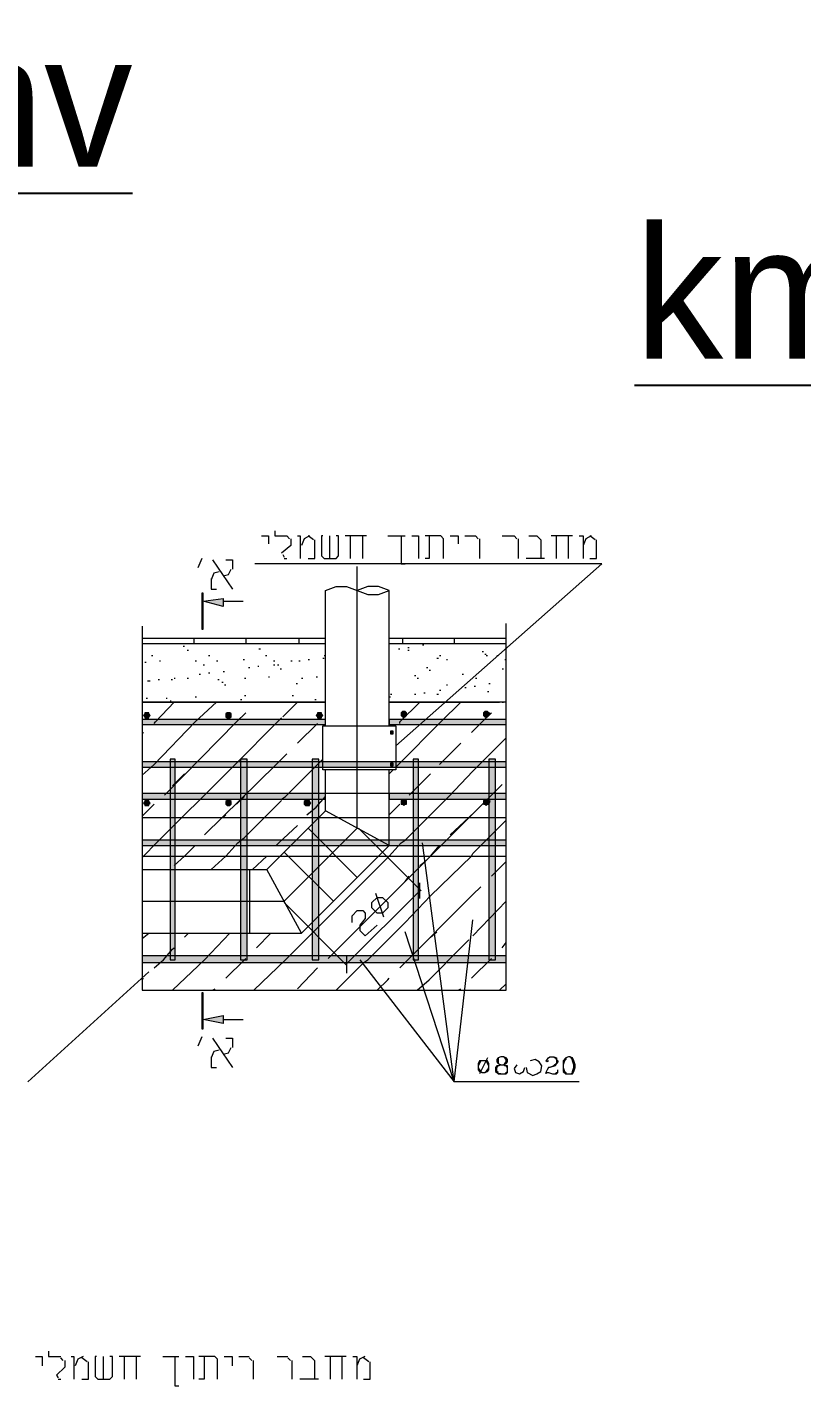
# Model space of a CAD drawing. Header units: centimetres. Extents: x -13594 to 4017, y -3206 to 1780.
# Drawn here: x -4783 to -4063, y 463 to 1725 of the extents above; entities that cross this region are included whole.
import ezdxf

# ---------------------------------------------------------------- set-up
doc = ezdxf.new("R2010")
doc.units = ezdxf.units.CM
doc.styles.add('MIRYM', font='MIRYM', dxfattribs={"height": 25})

msp = doc.modelspace()

# ---------------------------------------------------------------- hatches: boundary and pattern name
at = {"linetype": 'Continuous', "lineweight": 5}
for points in [[(-4620.6, 1165.9), (-4619.4, 1165.9), (-4619.4, 1199.2), (-4620.6, 1199.2)], [(-4668.7, 1085.7), (-4670, 1087), (-4670, 1088.2), (-4673.7, 1088.2), (-4673.7, 1087), (-4674.9, 1085.7), (-4673.7, 1084.5), (-4673.7, 1083.3), (-4670, 1083.3), (-4670, 1084.5)], [(-4593.5, 1084.5), (-4593.5, 1087), (-4594.7, 1088.2), (-4597.2, 1088.2), (-4598.4, 1087), (-4598.4, 1084.5), (-4597.2, 1083.3), (-4594.7, 1083.3)], [(-4508.4, 1085.7), (-4509.6, 1087), (-4509.6, 1088.2), (-4513.3, 1088.2), (-4513.3, 1087), (-4514.5, 1085.7), (-4513.3, 1084.5), (-4513.3, 1083.3), (-4509.6, 1083.3), (-4509.6, 1084.5)], [(-4430.6, 1085.7), (-4430.6, 1088.2), (-4431.9, 1089.4), (-4434.3, 1089.4), (-4435.6, 1088.2), (-4435.6, 1085.7), (-4434.3, 1084.5), (-4431.9, 1084.5)], [(-4352.9, 1087), (-4355.4, 1089.4), (-4357.9, 1089.4), (-4359.1, 1088.2), (-4359.1, 1085.7), (-4357.9, 1084.5), (-4355.4, 1084.5)], [(-4676.1, 1082), (-4676.1, 1077.1), (-4505.9, 1077.1), (-4505.9, 1082)], [(-4446.7, 1082), (-4446.7, 1077.1), (-4338.1, 1077.1), (-4338.1, 1082)], [(-4443, 1068.5), (-4443, 1070.9), (-4445.4, 1070.9), (-4445.4, 1068.5)], [(-4676.1, 1042.6), (-4676.1, 1037.6), (-4338.1, 1037.6), (-4338.1, 1042.6)], [(-4650.2, 858.8), (-4645.3, 858.8), (-4645.3, 1045), (-4650.2, 1045)], [(-4584.8, 858.8), (-4578.7, 858.8), (-4578.7, 1045), (-4584.8, 1045)], [(-4518.2, 858.8), (-4512.1, 858.8), (-4512.1, 1045), (-4518.2, 1045)], [(-4443, 1038.9), (-4443, 1041.3), (-4445.4, 1041.3), (-4445.4, 1038.9)], [(-4424.5, 858.8), (-4419.5, 858.8), (-4419.5, 1045), (-4424.5, 1045)], [(-4354.2, 858.8), (-4348, 858.8), (-4348, 1045), (-4354.2, 1045)], [(-4676.1, 1013), (-4676.1, 1008), (-4505.9, 1008), (-4505.9, 1013)], [(-4446.7, 1013), (-4446.7, 1008), (-4338.1, 1008), (-4338.1, 1013)], [(-4668.7, 1004.3), (-4670, 1005.6), (-4670, 1006.8), (-4673.7, 1006.8), (-4673.7, 1005.6), (-4674.9, 1004.3), (-4673.7, 1003.1), (-4673.7, 1001.9), (-4670, 1001.9), (-4670, 1003.1)], [(-4593.5, 1003.1), (-4593.5, 1005.6), (-4594.7, 1006.8), (-4597.2, 1006.8), (-4598.4, 1005.6), (-4598.4, 1003.1), (-4597.2, 1001.9), (-4594.7, 1001.9)], [(-4519.5, 1004.3), (-4520.7, 1005.6), (-4520.7, 1006.8), (-4524.4, 1006.8), (-4525.6, 1005.6), (-4525.6, 1003.1), (-4524.4, 1001.9), (-4520.7, 1001.9), (-4520.7, 1003.1)], [(-4430.6, 1003.1), (-4430.6, 1006.8), (-4431.9, 1006.8), (-4433.1, 1008), (-4434.3, 1006.8), (-4435.6, 1006.8), (-4435.6, 1003.1), (-4434.3, 1003.1), (-4433.1, 1001.9), (-4431.9, 1003.1)], [(-4352.9, 1005.6), (-4354.2, 1006.8), (-4355.4, 1006.8), (-4356.6, 1008), (-4357.9, 1006.8), (-4359.1, 1006.8), (-4359.1, 1003.1), (-4357.9, 1003.1), (-4356.6, 1001.9), (-4355.4, 1003.1), (-4354.2, 1003.1)], [(-4676.1, 969.8), (-4676.1, 964.8), (-4338.1, 964.8), (-4338.1, 969.8)], [(-4676.1, 862.5), (-4676.1, 856.3), (-4338.1, 856.3), (-4338.1, 862.5)], [(-4619.4, 827.9), (-4620.6, 827.9), (-4620.6, 794.6), (-4619.4, 794.6)]]:
    msp.add_hatch(color=7, dxfattribs=at).paths.add_polyline_path(points)

# ---------------------------------------------------------------- linework, layer by layer
at = {"color": 7, "linetype": 'Continuous', "lineweight": 5}
for points in [[(-4565.1, 1252.3), (-4558.9, 1252.3), (-4558.9, 1244.9)], [(-4552.8, 1257.2), (-4552.8, 1252.3), (-4541.7, 1252.3), (-4539.2, 1249.8)], [(-4538, 1249.8), (-4538, 1243.6), (-4546.6, 1236.2)], [(-4531.8, 1252.3), (-4529.3, 1252.3), (-4529.3, 1231.3)], [(-4520.7, 1252.3), (-4525.6, 1249.8), (-4528.1, 1243.6)], [(-4517, 1248.6), (-4521.9, 1252.3)], [(-4508.4, 1252.3), (-4509.6, 1252.3), (-4509.6, 1233.8), (-4507.1, 1231.3), (-4496, 1231.3), (-4493.6, 1233.8), (-4493.6, 1252.3), (-4496, 1252.3)], [(-4502.2, 1252.3), (-4502.2, 1231.3)], [(-4467.6, 1252.3), (-4487.4, 1252.3)], [(-4482.5, 1231.3), (-4482.5, 1252.3)], [(-4471.3, 1231.3), (-4471.3, 1252.3)], [(-4447.9, 1252.3), (-4431.9, 1252.3)], [(-4435.6, 1252.3), (-4435.6, 1226.4), (-4431.9, 1226.4)], [(-4425.7, 1252.3), (-4419.5, 1252.3), (-4419.5, 1231.3)], [(-4409.7, 1252.3), (-4409.7, 1231.3), (-4413.4, 1231.3)], [(-4396.1, 1231.3), (-4396.1, 1249.8), (-4398.6, 1252.3), (-4413.4, 1252.3)], [(-4389.9, 1252.3), (-4382.5, 1252.3), (-4382.5, 1244.9)], [(-4376.4, 1252.3), (-4366.5, 1252.3), (-4364, 1249.8)], [(-4362.8, 1249.8), (-4362.8, 1231.3)], [(-4341.8, 1252.3), (-4330.7, 1252.3), (-4328.2, 1249.8)], [(-4327, 1249.8), (-4327, 1231.3)], [(-4317.1, 1252.3), (-4309.7, 1252.3), (-4306, 1248.6), (-4306, 1231.3)], [(-4276.4, 1252.3), (-4296.2, 1252.3)], [(-4291.2, 1231.3), (-4291.2, 1252.3)], [(-4280.1, 1231.3), (-4280.1, 1252.3)], [(-4270.3, 1252.3), (-4266.6, 1252.3), (-4266.6, 1231.3)], [(-4259.2, 1252.3), (-4264.1, 1249.8), (-4266.6, 1243.6)], [(-4255.5, 1248.6), (-4260.4, 1252.3)], [(-4521.9, 1231.3), (-4515.8, 1231.3), (-4515.8, 1248.6)], [(-4260.4, 1231.3), (-4254.2, 1231.3), (-4254.2, 1248.6)], [(-4620.6, 1231.3), (-4624.3, 1222.7)], [(-4610.8, 1230.1), (-4592.2, 1202.9)], [(-4598.4, 1230.1), (-4592.2, 1230.1), (-4592.2, 1221.4)], [(-4440.5, 1057.4), (-4249.3, 1226.4), (-4571.3, 1226.4)], [(-4545.4, 1235), (-4544.1, 1232.5)], [(-4544.1, 1231.3), (-4541.7, 1231.3)], [(-4302.3, 1231.3), (-4319.6, 1231.3)], [(-4676.1, 913), (-4544.1, 913), (-4476.3, 980.9), (-4476.3, 1223.9)], [(-4604.6, 1219), (-4609.5, 1217.7), (-4612, 1211.6)], [(-4612, 1212.8), (-4612, 1202.9), (-4607.1, 1202.9)], [(-4600.9, 1215.3), (-4595.9, 1216.5), (-4593.5, 1221.4)], [(-4505.9, 1075.9), (-4505.9, 1201.7), (-4496, 1205.4), (-4486.2, 1205.4), (-4476.3, 1201.7)], [(-4446.7, 1075.9), (-4446.7, 1201.7), (-4456.5, 1205.4), (-4466.4, 1205.4), (-4476.3, 1201.7), (-4466.4, 1198), (-4456.5, 1198), (-4446.7, 1201.7)], [(-4600.9, 1191.8), (-4582.4, 1191.8)], [(-4676.1, 1168.4), (-4676.1, 830.4), (-4338.1, 830.4), (-4338.1, 1170.9)], [(-4676.1, 1157.3), (-4505.9, 1157.3)], [(-4676.1, 1152.4), (-4505.9, 1152.4)], [(-4637.9, 1149.9), (-4636.7, 1149.9)], [(-4628, 1157.3), (-4628, 1152.4)], [(-4579.9, 1157.3), (-4579.9, 1152.4)], [(-4530.6, 1157.3), (-4530.6, 1152.4)], [(-4446.7, 1157.3), (-4338.1, 1157.3)], [(-4446.7, 1152.4), (-4338.1, 1152.4)], [(-4434.3, 1157.3), (-4434.3, 1152.4)], [(-4429.4, 1148.7), (-4428.2, 1148.7)], [(-4415.8, 1151.1), (-4414.6, 1151.1)], [(-4386.2, 1157.3), (-4386.2, 1152.4)], [(-4667.5, 1141.3), (-4666.3, 1141.3)], [(-4660.1, 1136.3), (-4658.9, 1136.3)], [(-4634.2, 1146.2), (-4633, 1146.2)], [(-4626.8, 1136.3), (-4625.6, 1136.3)], [(-4614.5, 1141.3), (-4613.2, 1141.3)], [(-4607.1, 1136.3), (-4605.8, 1136.3)], [(-4582.4, 1137.6), (-4581.1, 1137.6)], [(-4567.6, 1147.4), (-4566.3, 1147.4)], [(-4561.4, 1141.3), (-4560.2, 1141.3)], [(-4554, 1136.3), (-4552.8, 1136.3)], [(-4538, 1136.3), (-4536.7, 1136.3)], [(-4530.6, 1136.3), (-4529.3, 1136.3)], [(-4521.9, 1137.6), (-4520.7, 1137.6)], [(-4508.4, 1138.8), (-4507.1, 1138.8)], [(-4507.1, 1141.3), (-4505.9, 1141.3)], [(-4438, 1147.4), (-4436.8, 1147.4)], [(-4429.4, 1146.2), (-4428.2, 1146.2)], [(-4402.3, 1138.8), (-4401, 1138.8)], [(-4399.8, 1141.3), (-4398.6, 1141.3)], [(-4393.6, 1137.6), (-4392.4, 1137.6)], [(-4360.3, 1145), (-4359.1, 1145)], [(-4357.9, 1142.5), (-4356.6, 1142.5)], [(-4356.6, 1141.3), (-4355.4, 1141.3)], [(-4346.8, 1141.3), (-4345.5, 1141.3)], [(-4339.3, 1137.6), (-4338.1, 1137.6)], [(-4673.7, 1135.1), (-4672.4, 1135.1)], [(-4623.1, 1124), (-4621.9, 1124)], [(-4619.4, 1132.6), (-4618.2, 1132.6)], [(-4614.5, 1125.2), (-4613.2, 1125.2)], [(-4600.9, 1126.5), (-4599.6, 1126.5)], [(-4577.4, 1130.2), (-4576.2, 1130.2)], [(-4568.8, 1131.4), (-4567.6, 1131.4)], [(-4554, 1132.6), (-4552.8, 1132.6)], [(-4550.3, 1132.6), (-4549.1, 1132.6)], [(-4547.8, 1128.9), (-4546.6, 1128.9)], [(-4412.1, 1130.2), (-4410.9, 1130.2)], [(-4409.7, 1127.7), (-4408.4, 1127.7)], [(-4378.8, 1124), (-4377.6, 1124)], [(-4341.8, 1128.9), (-4340.6, 1128.9)], [(-4671.2, 1117.8), (-4670, 1117.8), (-4668.7, 1117.8)], [(-4661.3, 1119.1), (-4660.1, 1119.1)], [(-4649, 1119.1), (-4647.8, 1119.1)], [(-4646.5, 1120.3), (-4645.3, 1120.3)], [(-4634.2, 1120.3), (-4633, 1120.3)], [(-4605.8, 1119.1), (-4604.6, 1119.1)], [(-4602.1, 1116.6), (-4600.9, 1116.6)], [(-4599.6, 1114.1), (-4598.4, 1114.1)], [(-4581.1, 1120.3), (-4579.9, 1120.3)], [(-4558.9, 1121.5), (-4557.7, 1121.5)], [(-4533, 1115.4), (-4531.8, 1115.4)], [(-4528.1, 1120.3), (-4526.9, 1120.3)], [(-4514.5, 1121.5), (-4513.3, 1121.5)], [(-4423.2, 1122.8), (-4422, 1122.8)], [(-4420.8, 1120.3), (-4419.5, 1120.3)], [(-4393.6, 1114.1), (-4392.4, 1114.1)], [(-4376.4, 1111.6), (-4375.1, 1111.6)], [(-4367.7, 1112.9), (-4366.5, 1112.9)], [(-4366.5, 1120.3), (-4365.3, 1120.3)], [(-4354.2, 1115.4), (-4352.9, 1115.4)], [(-4676.1, 1030.2), (-4665, 1040.1), (-4626.8, 1079.6), (-4607.1, 1098.1)], [(-4672.4, 1101.8), (-4671.2, 1101.8)], [(-4665, 1078.3), (-4663.8, 1079.6), (-4646.5, 1098.1)], [(-4653.9, 1101.8), (-4652.7, 1101.8)], [(-4650.2, 1099.3), (-4649, 1099.3)], [(-4626.8, 1103), (-4625.6, 1103)], [(-4584.8, 1100.5), (-4583.6, 1100.5)], [(-4581.1, 1104.2), (-4579.9, 1104.2)], [(-4570, 1098.1), (-4568.8, 1098.1)], [(-4545.4, 1084.5), (-4531.8, 1098.1)], [(-4536.7, 1104.2), (-4535.5, 1104.2)], [(-4515.8, 1100.5), (-4514.5, 1100.5)], [(-4446.7, 1103), (-4445.4, 1103)], [(-4338.1, 1098.1), (-4446.7, 1098.1), (-4344.3, 1098.1)], [(-4445.4, 1105.5), (-4444.2, 1105.5)], [(-4445.4, 1098.1), (-4444.2, 1098.1)], [(-4440.5, 1098.1), (-4439.3, 1098.1)], [(-4440.5, 1037.6), (-4438, 1040.1), (-4398.6, 1079.6), (-4380.1, 1098.1)], [(-4436.8, 1078.3), (-4436.8, 1079.6), (-4418.3, 1098.1)], [(-4423.2, 1105.5), (-4422, 1105.5)], [(-4414.6, 1106.7), (-4413.4, 1106.7)], [(-4402.3, 1105.5), (-4401, 1105.5)], [(-4399.8, 1109.2), (-4398.6, 1109.2)], [(-4386.2, 1098.1), (-4385, 1098.1)], [(-4355.4, 1107.9), (-4354.2, 1107.9)], [(-4341.8, 1098.1), (-4340.6, 1098.1)], [(-4588.5, 1079.6), (-4579.9, 1088.2)], [(-4370.2, 1069.7), (-4360.3, 1079.6), (-4351.7, 1088.2)], [(-4676.1, 953.7), (-4674.9, 955), (-4662.6, 967.3), (-4647.8, 982.1), (-4639.1, 990.8), (-4619.4, 1010.5), (-4589.8, 1040.1), (-4550.3, 1079.6), (-4546.6, 1083.3)], [(-4655.2, 1011.7), (-4588.5, 1079.6)], [(-4531.8, 1059.8), (-4513.3, 1078.3)], [(-4676.1, 1068.5), (-4674.9, 1069.7)], [(-4572.5, 830.4), (-4542.9, 858.8), (-4514.5, 887.1), (-4446.7, 955), (-4435.6, 967.3), (-4431.9, 969.8), (-4410.9, 990.8), (-4391.2, 1010.5), (-4369, 1033.9), (-4338.1, 1064.8)], [(-4551.5, 1040.1), (-4541.7, 1050)], [(-4399.8, 1040.1), (-4380.1, 1059.8)], [(-4676.1, 942.6), (-4560.2, 942.6), (-4505.9, 996.9), (-4505.9, 1035.2)], [(-4676.1, 883.4), (-4528.1, 883.4), (-4446.7, 964.8), (-4446.7, 1035.2)], [(-4618.2, 974.7), (-4551.5, 1040.1)], [(-4546.6, 1008), (-4542.9, 1010.5), (-4514.5, 1038.9), (-4513.3, 1040.1), (-4508.4, 1045)], [(-4446.7, 1031.5), (-4443, 1035.2)], [(-4647.8, 1020.4), (-4636.7, 1031.5)], [(-4428.2, 1011.7), (-4408.4, 1031.5)], [(-4588.5, 1003.1), (-4581.1, 1010.5)], [(-4523.2, 993.2), (-4514.5, 1000.6), (-4505.9, 1010.5)], [(-4446.7, 1013), (-4505.9, 1013)], [(-4503.4, 860), (-4352.9, 1010.5)], [(-4352.9, 1010.5), (-4341.8, 1021.6)], [(-4676.1, 992), (-4665, 1003.1)], [(-4612, 942.6), (-4598.4, 955), (-4587.3, 967.3), (-4581.1, 972.2), (-4562.6, 990.8), (-4546.6, 1006.8)], [(-4446.7, 964.8), (-4505.9, 996.9)], [(-4446.7, 993.2), (-4436.8, 1003.1)], [(-4676.1, 990.8), (-4338.1, 990.8)], [(-4600.9, 990.8), (-4598.4, 993.2)], [(-4496, 830.4), (-4470.1, 856.3), (-4466.4, 858.8), (-4431.9, 893.3), (-4408.4, 918), (-4370.2, 955), (-4369, 957.4), (-4359.1, 967.3), (-4338.1, 988.3)], [(-4389.9, 974.7), (-4372.7, 990.8), (-4370.2, 993.2)], [(-4551.5, 964.8), (-4549.1, 967.3), (-4531.8, 983.4)], [(-4521.9, 980.9), (-4476.3, 935.2)], [(-4475.1, 980.9), (-4417.1, 922.9)], [(-4646.5, 946.3), (-4636.7, 955), (-4626.8, 964.8)], [(-4418.3, 946.3), (-4413.4, 950), (-4408.4, 955), (-4399.8, 964.8)], [(-4386.2, 745.3), (-4415.8, 967.3)], [(-4676.1, 955), (-4338.1, 955)], [(-4573.7, 942.6), (-4560.2, 955)], [(-4544.1, 958.7), (-4498.5, 913)], [(-4351.7, 936.5), (-4338.1, 950)], [(-4576.2, 883.4), (-4576.2, 942.6)], [(-4528.1, 883.4), (-4560.2, 942.6)], [(-4431.9, 931.5), (-4428.2, 936.5)], [(-4486.2, 855), (-4418.3, 922.9)], [(-4418.3, 915.5), (-4418.3, 930.3)], [(-4369, 919.2), (-4361.6, 926.6)], [(-4544.1, 911.8), (-4486.2, 853.8)], [(-4451.6, 898.2), (-4459, 920.4)], [(-4436.8, 851.3), (-4369, 919.2)], [(-4369, 881), (-4338.1, 913)], [(-4481.2, 893.3), (-4481.2, 899.5), (-4476.3, 904.4), (-4471.3, 904.4), (-4468.9, 901.9), (-4468.9, 897), (-4473.8, 890.8), (-4473.8, 885.9), (-4468.9, 881), (-4457.8, 890.8)], [(-4676.1, 878.5), (-4670, 883.4)], [(-4647.8, 830.4), (-4618.2, 858.8), (-4594.7, 883.4)], [(-4636.7, 879.7), (-4633, 883.4)], [(-4570, 869.9), (-4556.5, 883.4)], [(-4473.8, 858.8), (-4386.2, 745.3), (-4369, 895.8)], [(-4270.3, 745.3), (-4386.2, 745.3), (-4431.9, 884.7)], [(-4408.4, 879.7), (-4402.3, 884.7)], [(-4420.8, 830.4), (-4409.7, 840.2), (-4397.3, 852.6), (-4391.2, 858.8), (-4372.7, 877.3)], [(-4341.8, 869.9), (-4338.1, 874.8)], [(-4665, 851.3), (-4656.4, 858.8), (-4647.8, 868.6), (-4646.5, 869.9)], [(-4598.4, 841.5), (-4581.1, 858.8), (-4579.9, 860)], [(-4486.2, 862.5), (-4486.2, 846.4)], [(-4423.2, 864.9), (-4418.3, 869.9)], [(-4370.2, 841.5), (-4351.7, 860)], [(-4782.2, 745.3), (-4670, 847.6)], [(-4531.8, 831.6), (-4513.3, 851.3)], [(-4676.1, 840.2), (-4674.9, 841.5)], [(-4457.8, 830.4), (-4447.9, 840.2), (-4446.7, 841.5)], [(-4344.3, 830.4), (-4338.1, 836.5)], [(-4610.8, 830.4), (-4608.3, 831.6)], [(-4382.5, 830.4), (-4380.1, 831.6)], [(-4600.9, 803.2), (-4582.4, 803.2)], [(-4620.6, 787.2), (-4624.3, 778.6)], [(-4610.8, 786), (-4592.2, 758.8)], [(-4598.4, 786), (-4592.2, 786), (-4592.2, 777.3)], [(-4604.6, 774.9), (-4609.5, 773.6), (-4612, 767.5)], [(-4600.9, 771.2), (-4595.9, 772.4), (-4593.5, 777.3)], [(-4612, 768.7), (-4612, 758.8), (-4607.1, 758.8)], [(-4360.3, 765), (-4362.8, 765), (-4364, 762.5), (-4364, 760.1), (-4364, 758.8), (-4364, 756.4), (-4362.8, 755.1), (-4360.3, 753.9), (-4357.9, 753.9), (-4355.4, 755.1), (-4354.2, 756.4), (-4354.2, 758.8), (-4354.2, 760.1), (-4354.2, 762.5), (-4355.4, 765), (-4357.9, 765), (-4360.3, 765), (-4361.6, 765), (-4362.8, 762.5), (-4364, 760.1), (-4364, 758.8), (-4362.8, 756.4), (-4361.6, 755.1), (-4360.3, 753.9)], [(-4355.4, 767.5), (-4362.8, 752.7)], [(-4357.9, 753.9), (-4356.6, 755.1), (-4355.4, 756.4), (-4354.2, 758.8), (-4354.2, 760.1), (-4355.4, 762.5), (-4356.6, 765), (-4357.9, 765)], [(-4343.1, 752.7), (-4345.5, 752.7), (-4345.5, 753.9), (-4346.8, 755.1), (-4346.8, 758.8), (-4345.5, 760.1), (-4343.1, 761.3), (-4345.5, 760.1), (-4346.8, 760.1), (-4348, 758.8), (-4348, 755.1), (-4346.8, 753.9), (-4345.5, 752.7), (-4343.1, 752.7), (-4340.6, 752.7), (-4338.1, 752.7), (-4336.9, 753.9), (-4336.9, 755.1), (-4336.9, 758.8), (-4336.9, 760.1), (-4338.1, 760.1), (-4340.6, 761.3), (-4339.3, 762.5), (-4338.1, 763.8), (-4338.1, 766.2), (-4339.3, 767.5), (-4340.6, 768.7)], [(-4343.1, 768.7), (-4345.5, 767.5), (-4346.8, 766.2), (-4346.8, 763.8), (-4345.5, 762.5), (-4343.1, 761.3), (-4340.6, 761.3), (-4338.1, 762.5), (-4336.9, 763.8), (-4336.9, 766.2), (-4338.1, 767.5), (-4340.6, 768.7), (-4343.1, 768.7), (-4345.5, 767.5), (-4345.5, 766.2), (-4345.5, 763.8), (-4345.5, 762.5), (-4343.1, 761.3)], [(-4340.6, 752.7), (-4339.3, 752.7), (-4338.1, 753.9), (-4336.9, 755.1), (-4336.9, 758.8), (-4338.1, 760.1), (-4339.3, 760.1), (-4340.6, 761.3)], [(-4328.2, 761.3), (-4330.7, 757.6), (-4329.5, 753.9), (-4325.8, 752.7), (-4322.1, 755.1), (-4320.8, 758.8)], [(-4319.6, 758.8), (-4318.4, 753.9), (-4313.4, 751.4), (-4309.7, 752.7), (-4306, 755.1), (-4304.8, 760.1), (-4307.3, 763.8), (-4311, 766.2), (-4315.9, 765)], [(-4299.9, 765), (-4298.6, 765), (-4299.9, 763.8), (-4301.1, 765), (-4299.9, 766.2), (-4298.6, 767.5), (-4297.4, 768.7), (-4293.7, 768.7), (-4291.2, 767.5), (-4291.2, 766.2), (-4290, 765), (-4290, 763.8), (-4291.2, 762.5), (-4292.5, 760.1), (-4297.4, 758.8), (-4298.6, 758.8), (-4299.9, 756.4), (-4301.1, 753.9), (-4301.1, 752.7)], [(-4293.7, 768.7), (-4292.5, 767.5), (-4291.2, 766.2), (-4291.2, 765), (-4291.2, 763.8), (-4291.2, 762.5), (-4293.7, 760.1), (-4297.4, 758.8)], [(-4280.1, 768.7), (-4282.6, 767.5), (-4285.1, 765), (-4285.1, 761.3), (-4285.1, 758.8), (-4285.1, 755.1), (-4282.6, 752.7), (-4280.1, 752.7), (-4278.9, 752.7), (-4276.4, 752.7), (-4275.2, 755.1), (-4274, 758.8), (-4274, 761.3), (-4275.2, 765), (-4276.4, 767.5), (-4278.9, 768.7), (-4280.1, 768.7), (-4282.6, 767.5), (-4282.6, 766.2), (-4283.8, 765), (-4285.1, 761.3), (-4285.1, 758.8), (-4283.8, 755.1), (-4282.6, 753.9), (-4282.6, 752.7), (-4280.1, 752.7)], [(-4278.9, 752.7), (-4277.7, 752.7), (-4276.4, 753.9), (-4276.4, 755.1), (-4275.2, 758.8), (-4275.2, 761.3), (-4276.4, 765), (-4276.4, 766.2), (-4277.7, 767.5), (-4278.9, 768.7)], [(-4301.1, 753.9), (-4299.9, 753.9), (-4298.6, 753.9), (-4294.9, 752.7), (-4292.5, 752.7), (-4291.2, 753.9), (-4290, 753.9)], [(-4298.6, 753.9), (-4294.9, 752.7), (-4291.2, 752.7), (-4290, 753.9), (-4290, 756.4)], [(-4762.9, 495.1), (-4762.9, 490.2), (-4751.7, 490.2)], [(-4775.2, 490.2), (-4769, 490.2), (-4769, 481.5)], [(-4748, 486.5), (-4748, 480.3), (-4755.5, 472.9), (-4754.2, 470.4)], [(-4749.3, 486.5), (-4751.7, 488.9)], [(-4741.9, 490.2), (-4739.4, 490.2), (-4739.4, 469.2)], [(-4730.8, 490.2), (-4735.7, 487.7), (-4738.2, 481.5)], [(-4727.1, 485.2), (-4732, 488.9)], [(-4732, 469.2), (-4725.8, 469.2), (-4725.8, 485.2)], [(-4718.4, 490.2), (-4719.7, 490.2), (-4719.7, 471.7), (-4717.2, 469.2), (-4706.1, 469.2), (-4703.6, 471.7), (-4703.6, 490.2), (-4706.1, 490.2)], [(-4712.3, 490.2), (-4712.3, 469.2)], [(-4677.7, 490.2), (-4697.5, 490.2)], [(-4692.5, 469.2), (-4692.5, 490.2)], [(-4681.4, 469.2), (-4681.4, 490.2)], [(-4656.8, 490.2), (-4642, 490.2)], [(-4645.7, 490.2), (-4645.7, 463), (-4642, 463)], [(-4635.8, 490.2), (-4628.4, 490.2), (-4628.4, 469.2)], [(-4618.5, 490.2), (-4618.5, 469.2), (-4623.4, 469.2)], [(-4606.2, 469.2), (-4606.2, 487.7), (-4608.6, 490.2), (-4623.4, 490.2)], [(-4600, 490.2), (-4592.6, 490.2), (-4592.6, 481.5)], [(-4586.4, 490.2), (-4576.6, 490.2)], [(-4574.1, 486.5), (-4576.6, 488.9)], [(-4572.9, 486.5), (-4572.9, 469.2)], [(-4550.7, 490.2), (-4540.8, 490.2)], [(-4538.3, 486.5), (-4540.8, 488.9)], [(-4537.1, 486.5), (-4537.1, 469.2)], [(-4527.2, 490.2), (-4519.8, 490.2), (-4516.1, 486.5), (-4516.1, 469.2)], [(-4486.5, 490.2), (-4506.3, 490.2)], [(-4501.3, 469.2), (-4501.3, 490.2)], [(-4490.2, 469.2), (-4490.2, 490.2)], [(-4480.3, 490.2), (-4476.6, 490.2), (-4476.6, 469.2)], [(-4469.2, 490.2), (-4474.2, 487.7), (-4476.6, 481.5)], [(-4465.5, 485.2), (-4470.5, 488.9)], [(-4470.5, 469.2), (-4464.3, 469.2), (-4464.3, 485.2)], [(-4754.2, 469.2), (-4751.7, 469.2)], [(-4512.4, 469.2), (-4529.7, 469.2)]]:
    msp.add_lwpolyline(points, dxfattribs=at)
for points in [[(-4620.6, 1165.9), (-4619.4, 1165.9), (-4619.4, 1199.2), (-4620.6, 1199.2)], [(-4619.4, 1191.8), (-4600.9, 1194.3), (-4600.9, 1186.9)], [(-4505.9, 1098.1), (-4676.1, 1098.1)], [(-4671.2, 1088.2), (-4673.7, 1088.2), (-4673.7, 1087), (-4674.9, 1085.7), (-4671.2, 1085.7)], [(-4674.9, 1085.7), (-4673.7, 1084.5), (-4673.7, 1083.3), (-4671.2, 1083.3), (-4671.2, 1085.7)], [(-4668.7, 1085.7), (-4670, 1087), (-4670, 1088.2), (-4671.2, 1088.2), (-4671.2, 1085.7)], [(-4671.2, 1083.3), (-4670, 1083.3), (-4670, 1084.5), (-4668.7, 1085.7), (-4671.2, 1085.7)], [(-4595.9, 1088.2), (-4597.2, 1088.2), (-4598.4, 1087), (-4598.4, 1085.7), (-4595.9, 1085.7)], [(-4598.4, 1085.7), (-4598.4, 1084.5), (-4597.2, 1083.3), (-4595.9, 1083.3), (-4595.9, 1085.7)], [(-4593.5, 1085.7), (-4593.5, 1087), (-4594.7, 1088.2), (-4595.9, 1088.2), (-4595.9, 1085.7)], [(-4595.9, 1083.3), (-4594.7, 1083.3), (-4593.5, 1084.5), (-4593.5, 1085.7), (-4595.9, 1085.7)], [(-4510.8, 1088.2), (-4513.3, 1088.2), (-4513.3, 1087), (-4514.5, 1085.7), (-4510.8, 1085.7)], [(-4514.5, 1085.7), (-4513.3, 1084.5), (-4513.3, 1083.3), (-4510.8, 1083.3), (-4510.8, 1085.7)], [(-4508.4, 1085.7), (-4509.6, 1087), (-4509.6, 1088.2), (-4510.8, 1088.2), (-4510.8, 1085.7)], [(-4510.8, 1083.3), (-4509.6, 1083.3), (-4509.6, 1084.5), (-4508.4, 1085.7), (-4510.8, 1085.7)], [(-4433.1, 1089.4), (-4434.3, 1089.4), (-4435.6, 1088.2), (-4435.6, 1087), (-4433.1, 1087)], [(-4435.6, 1087), (-4435.6, 1085.7), (-4434.3, 1084.5), (-4433.1, 1084.5), (-4433.1, 1087)], [(-4430.6, 1087), (-4430.6, 1088.2), (-4431.9, 1089.4), (-4433.1, 1089.4), (-4433.1, 1087)], [(-4433.1, 1084.5), (-4431.9, 1084.5), (-4430.6, 1085.7), (-4430.6, 1087), (-4433.1, 1087)], [(-4356.6, 1089.4), (-4357.9, 1089.4), (-4359.1, 1088.2), (-4359.1, 1087), (-4356.6, 1087)], [(-4359.1, 1087), (-4359.1, 1085.7), (-4357.9, 1084.5), (-4356.6, 1084.5), (-4356.6, 1087)], [(-4352.9, 1087), (-4354.2, 1088.2), (-4355.4, 1089.4), (-4356.6, 1089.4), (-4356.6, 1087)], [(-4356.6, 1084.5), (-4355.4, 1084.5), (-4354.2, 1085.7), (-4352.9, 1087), (-4356.6, 1087)], [(-4676.1, 1082), (-4676.1, 1077.1), (-4505.9, 1077.1), (-4505.9, 1082)], [(-4508.4, 1075.9), (-4440.5, 1075.9), (-4440.5, 1035.2), (-4508.4, 1035.2)], [(-4446.7, 1082), (-4446.7, 1077.1), (-4338.1, 1077.1), (-4338.1, 1082)], [(-4443, 1069.7), (-4443, 1070.9), (-4444.2, 1070.9), (-4445.4, 1070.9), (-4444.2, 1069.7)], [(-4445.4, 1070.9), (-4445.4, 1069.7), (-4445.4, 1068.5), (-4444.2, 1068.5), (-4444.2, 1069.7)], [(-4444.2, 1068.5), (-4443, 1068.5), (-4443, 1069.7), (-4444.2, 1069.7)], [(-4676.1, 1042.6), (-4676.1, 1037.6), (-4440.5, 1037.6), (-4338.1, 1037.6), (-4338.1, 1042.6), (-4440.5, 1042.6)], [(-4650.2, 858.8), (-4645.3, 858.8), (-4645.3, 1045), (-4650.2, 1045)], [(-4584.8, 858.8), (-4578.7, 858.8), (-4578.7, 1045), (-4584.8, 1045)], [(-4518.2, 858.8), (-4512.1, 858.8), (-4512.1, 1045), (-4518.2, 1045)], [(-4443, 1040.1), (-4443, 1041.3), (-4444.2, 1041.3), (-4445.4, 1041.3), (-4444.2, 1040.1)], [(-4445.4, 1041.3), (-4445.4, 1040.1), (-4445.4, 1038.9), (-4444.2, 1038.9), (-4444.2, 1040.1)], [(-4444.2, 1038.9), (-4443, 1038.9), (-4443, 1040.1), (-4444.2, 1040.1)], [(-4424.5, 858.8), (-4419.5, 858.8), (-4419.5, 1045), (-4424.5, 1045)], [(-4354.2, 858.8), (-4348, 858.8), (-4348, 1045), (-4354.2, 1045)], [(-4676.1, 1013), (-4676.1, 1008), (-4505.9, 1008), (-4505.9, 1013)], [(-4446.7, 1013), (-4446.7, 1008), (-4338.1, 1008), (-4338.1, 1013)], [(-4671.2, 1006.8), (-4673.7, 1006.8), (-4673.7, 1005.6), (-4674.9, 1004.3), (-4671.2, 1004.3)], [(-4674.9, 1004.3), (-4673.7, 1003.1), (-4673.7, 1001.9), (-4671.2, 1001.9), (-4671.2, 1004.3)], [(-4668.7, 1004.3), (-4670, 1005.6), (-4670, 1006.8), (-4671.2, 1006.8), (-4671.2, 1004.3)], [(-4671.2, 1001.9), (-4670, 1001.9), (-4670, 1003.1), (-4668.7, 1004.3), (-4671.2, 1004.3)], [(-4595.9, 1006.8), (-4597.2, 1006.8), (-4598.4, 1005.6), (-4598.4, 1004.3), (-4595.9, 1004.3)], [(-4598.4, 1004.3), (-4598.4, 1003.1), (-4597.2, 1001.9), (-4595.9, 1001.9), (-4595.9, 1004.3)], [(-4593.5, 1004.3), (-4593.5, 1005.6), (-4594.7, 1006.8), (-4595.9, 1006.8), (-4595.9, 1004.3)], [(-4595.9, 1001.9), (-4594.7, 1001.9), (-4593.5, 1003.1), (-4593.5, 1004.3), (-4595.9, 1004.3)], [(-4523.2, 1006.8), (-4524.4, 1006.8), (-4525.6, 1005.6), (-4525.6, 1004.3), (-4523.2, 1004.3)], [(-4525.6, 1004.3), (-4525.6, 1003.1), (-4524.4, 1001.9), (-4523.2, 1001.9), (-4523.2, 1004.3)], [(-4519.5, 1004.3), (-4520.7, 1005.6), (-4520.7, 1006.8), (-4523.2, 1006.8), (-4523.2, 1004.3)], [(-4523.2, 1001.9), (-4520.7, 1001.9), (-4520.7, 1003.1), (-4519.5, 1004.3), (-4523.2, 1004.3)], [(-4433.1, 1008), (-4434.3, 1006.8), (-4435.6, 1006.8), (-4435.6, 1005.6), (-4433.1, 1005.6)], [(-4435.6, 1005.6), (-4435.6, 1003.1), (-4434.3, 1003.1), (-4433.1, 1001.9), (-4433.1, 1005.6)], [(-4430.6, 1005.6), (-4430.6, 1006.8), (-4431.9, 1006.8), (-4433.1, 1008), (-4433.1, 1005.6)], [(-4433.1, 1001.9), (-4431.9, 1003.1), (-4430.6, 1003.1), (-4430.6, 1005.6), (-4433.1, 1005.6)], [(-4356.6, 1008), (-4357.9, 1006.8), (-4359.1, 1006.8), (-4359.1, 1005.6), (-4356.6, 1005.6)], [(-4359.1, 1005.6), (-4359.1, 1003.1), (-4357.9, 1003.1), (-4356.6, 1001.9), (-4356.6, 1005.6)], [(-4352.9, 1005.6), (-4354.2, 1006.8), (-4355.4, 1006.8), (-4356.6, 1008), (-4356.6, 1005.6)], [(-4356.6, 1001.9), (-4355.4, 1003.1), (-4354.2, 1003.1), (-4352.9, 1005.6), (-4356.6, 1005.6)], [(-4676.1, 969.8), (-4676.1, 964.8), (-4338.1, 964.8), (-4338.1, 969.8)], [(-4452.8, 901.9), (-4457.8, 901.9), (-4462.7, 906.9), (-4462.7, 911.8), (-4457.8, 916.7), (-4452.8, 916.7), (-4447.9, 911.8), (-4447.9, 906.9)], [(-4676.1, 862.5), (-4676.1, 856.3), (-4338.1, 856.3), (-4338.1, 862.5)], [(-4619.4, 827.9), (-4620.6, 827.9), (-4620.6, 794.6), (-4619.4, 794.6)], [(-4619.4, 803.2), (-4600.9, 806.9), (-4600.9, 799.5)]]:
    msp.add_lwpolyline(points, close=True, dxfattribs=at)
for points in [[(-4619.4, 1191.8), (-4600.9, 1194.3), (-4600.9, 1186.9)], [(-4619.4, 803.2), (-4600.9, 806.9), (-4600.9, 799.5)]]:
    msp.add_solid(points, dxfattribs=at)

# ---------------------------------------------------------------- texts
at = {"color": 7, "style": 'MIRYM'}
for s, p in [('%%Upry rheui crhf, ajhv', (-6037.2, 1595.4)), ('%%Ukmbr, chuc:', (-4218.8, 1417))]:
    msp.add_text(s, height=122.935, dxfattribs=at).set_placement(p)

doc.saveas('drawing.dxf')
